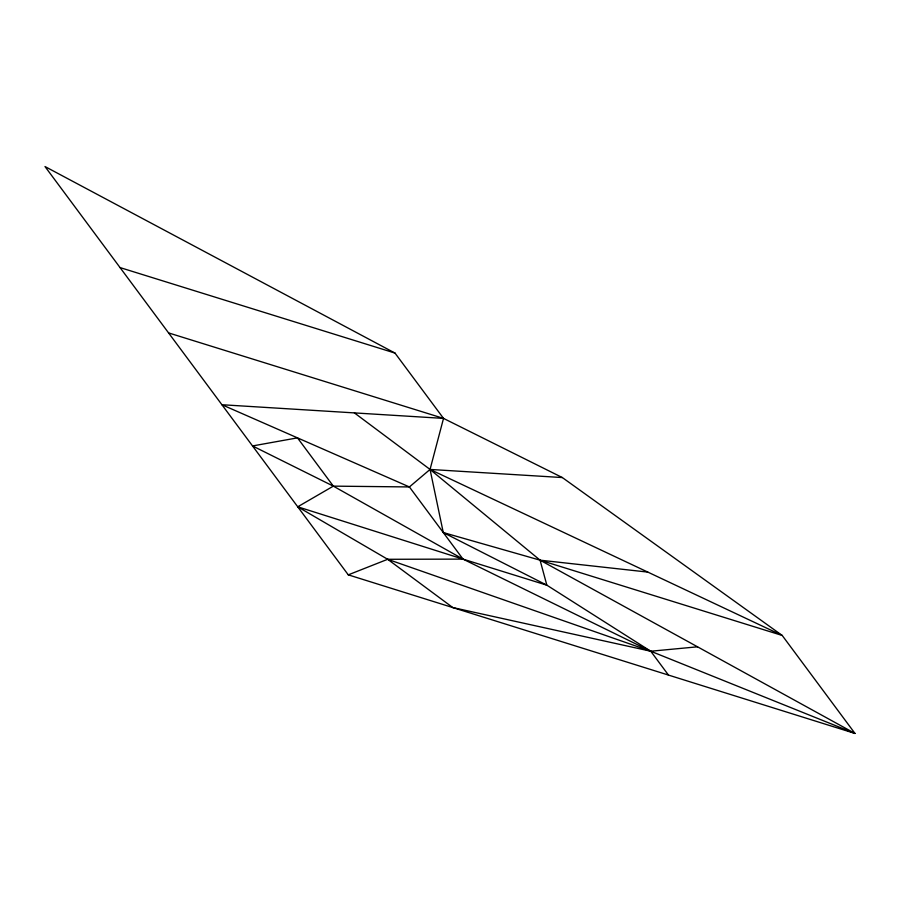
<?xml version="1.0" encoding="UTF-8"?>
<svg xmlns="http://www.w3.org/2000/svg" width="900" height="900" viewBox="0 0 900 900"><rect width="100%" height="100%" fill="white"/><g stroke="black" fill="none" stroke-linecap="round" stroke-linejoin="round"><path stroke-width="1.35" d="M354.397 412.897L430.054 469.44L540.067 560.171L855 733.455L650.756 651.229L546.851 585.18L443.272 532.553L430.054 469.44L443.52 418.399L394.988 353.07L45 166.545L348.277 574.852L855 733.455L782.212 635.456L562.331 477.551L443.52 418.399L168.57 332.91M562.331 477.551L430.054 469.44L409.399 486.945L333.338 486.135L252.529 445.95L297.484 437.861L333.338 486.135L463.005 559.114L650.756 651.229L668.464 675.067M697.534 646.808L650.756 651.229L452.801 607.567L387.675 559.294L297.731 506.801L333.338 486.135M348.277 574.852L387.675 559.294L463.005 559.114L546.851 585.18L540.067 560.171L443.272 532.553M443.52 418.399L221.917 404.73L409.399 486.945L463.005 559.114L297.731 506.801M647.775 572.085L540.067 560.171L782.212 635.456L430.054 469.44M120.049 267.581L394.988 353.07M387.675 559.294L650.756 651.229"/></g></svg>
